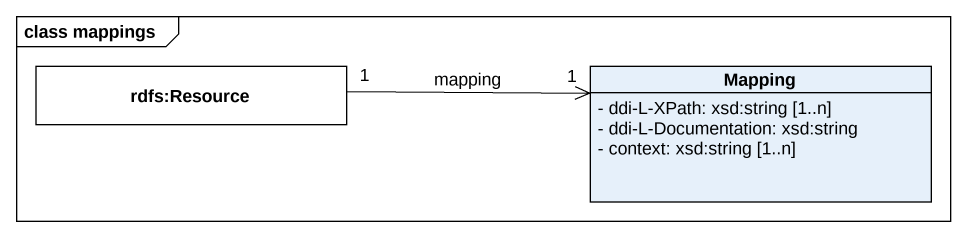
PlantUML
@startuml
mainframe class mappings
hide circle
hide empty members
skinparam classAttributeIconSize 0
class "rdfs:Resource" as rdfs_Resource #FFFFFF
class Mapping {
  - ddi-L-XPath: xsd:string [1..n]
  - ddi-L-Documentation: xsd:string
  - context: xsd:string [1..n]
}
rdfs_Resource "1" -right-> "1" Mapping : mapping
@enduml
